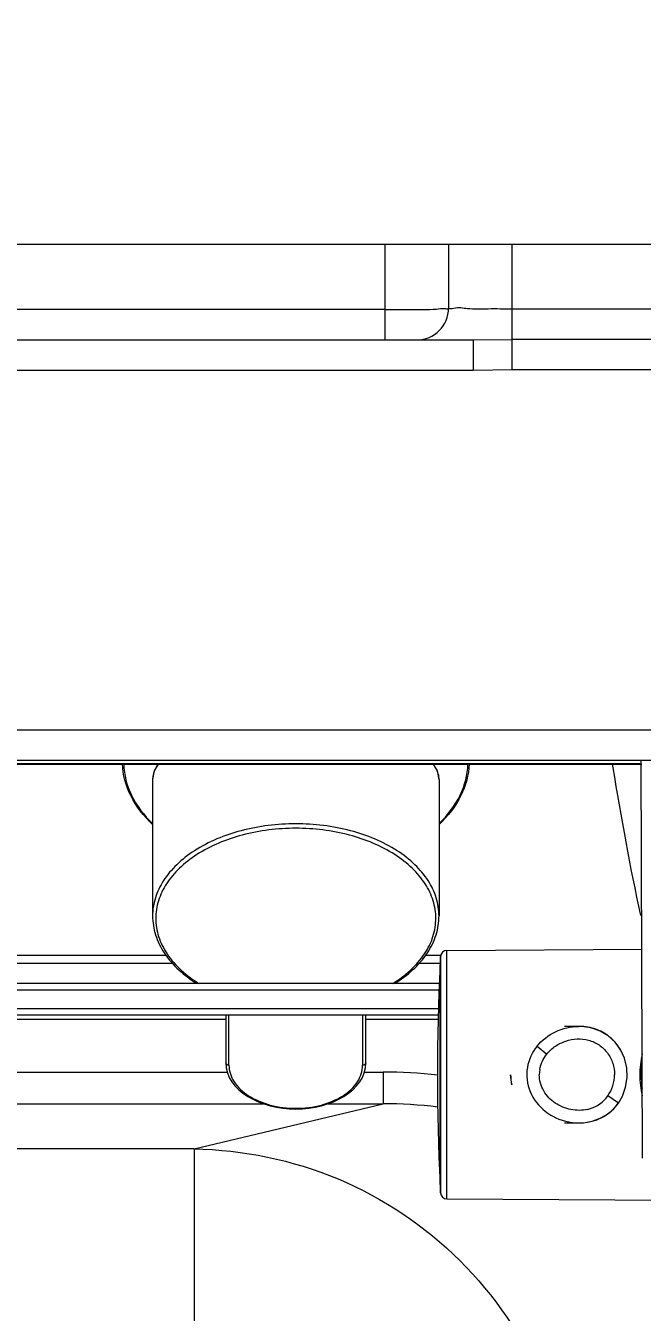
# Model space of a CAD drawing. Header units: millimetres. Extents: x 6110 to 6704, y -2661 to -1821.
# Drawn here: x 6297.6 to 6321.8, y -1992.2 to -1941.7 of the extents above; entities that cross this region are included whole.
import ezdxf

# ---------------------------------------------------------------- set-up
doc = ezdxf.new("R2010")
doc.units = ezdxf.units.MM
doc.header["$LTSCALE"] = 0.1
doc.linetypes.add('HIDDEN2', pattern=[4.7625, 3.175, -1.5875])
doc.layers.add('1', color=4, linetype='HIDDEN2', lineweight=13)
doc.layers.add('DIM', color=3, linetype='Continuous', lineweight=9)
doc.styles.get("Standard").update_dxf_attribs({"font": 'arial.ttf'})
doc.dimstyles.new('ISO-25', dxfattribs={"dimtxt": 2.5, "dimasz": 2.5, "dimexe": 1.25, "dimexo": 0.625, "dimtad": 1, "dimlfac": 5, "dimtxsty": 'Standard', "dimcen": 2.5, "dimadec": 0, "dimazin": 0, "dimtfac": 1, "dimtmove": 0, "dimatfit": 3, "dimfxl": 1, "dimarcsym": 0})

# ---------------------------------------------------------------- blocks, each defined once
blk = doc.blocks.new('*D88')
at = {"layer": 'Defpoints', "color": 0, "transparency": 16777216}
for p in [(6334.915, -1920.655), (6231.272, -1950.268), (6334.915, -1950.268)]:
    blk.add_point(p, dxfattribs=at)
at = {"layer": 'DIM', "color": 0, "lineweight": -2, "transparency": 16777216}
for p, q in [((6231.272, -1949.643), (6231.272, -1919.405)), ((6334.915, -1949.643), (6334.915, -1919.405)), ((6236.272, -1920.655), (6329.915, -1920.655))]:
    blk.add_line(p, q, dxfattribs=at)
at = {"layer": 'DIM', "color": 0, "transparency": 16777216}
for points in [[(6236.272, -1919.821), (6236.272, -1921.488), (6231.272, -1920.655)], [(6329.915, -1919.821), (6329.915, -1921.488), (6334.915, -1920.655)]]:
    blk.add_solid(points, dxfattribs=at)
at = {"layer": 'DIM', "color": 0, "transparency": 16777216, "insert": (6283.093, -1917.025), "char_height": 5, "attachment_point": 5, "bg_fill": 3, "box_fill_scale": 1.1, "bg_fill_color": 256, "bg_fill_true_color": 13158600, "bg_fill_transparency": 0}
blk.add_mtext('414,6', dxfattribs=at)

msp = doc.modelspace()

# ---------------------------------------------------------------- hatches: boundary and pattern name
at = {"layer": 'DIM'}
h = msp.add_hatch(dxfattribs=at)
h.set_pattern_fill('ANSI31', color=2)
edge = h.paths.add_edge_path()
edge.add_line((6619.617, -2595.98), (6619.617, -1962.206))
edge.add_line((6634.617, -1966.11), (6619.617, -1966.11))
edge.add_line((6634.617, -2610.98), (6634.617, -1966.11))
edge.add_line((6634.617, -2610.98), (6184.457, -2610.98))
edge.add_line((6619.617, -2595.98), (6184.457, -2595.98))
edge.add_line((6184.457, -2610.98), (6184.457, -2595.98))

# ---------------------------------------------------------------- linework, layer by layer
at = {"layer": '1', "color": 7, "linetype": 'Continuous'}
for p, q in [((6231.272, -1950.268), (6334.915, -1950.268)), ((6311.669, -1950.268), (6311.669, -1954.019)), ((6314.17, -1950.268), (6314.17, -1952.769)), ((6316.67, -1955.182), (6316.671, -1950.268)), ((6311.669, -1952.834), (6254.517, -1952.834)), ((6334.826, -1952.812), (6316.671, -1952.812)), ((6251.059, -1954.019), (6315.128, -1954.019)), ((6315.127, -1954.019), (6316.67, -1954.008)), ((6315.128, -1954.019), (6315.128, -1955.204)), ((6327.666, -1954.008), (6316.67, -1954.008)), ((6251.059, -1955.204), (6315.128, -1955.204)), ((6315.128, -1955.204), (6316.67, -1955.182)), ((6316.67, -1955.182), (6327.666, -1955.182)), ((6326.924, -1969.339), (6239.262, -1969.339)), ((6330.67, -1970.524), (6235.516, -1970.524)), ((6321.523, -1970.666), (6244.663, -1970.666)), ((6244.663, -1970.67), (6321.523, -1970.67)), ((6320.633, -1970.819), (6320.608, -1970.671)), ((6321.523, -1970.666), (6321.523, -1970.67)), ((6321.523, -1970.67), (6321.767, -1970.671)), ((6321.784, -1986.141), (6321.729, -1970.524)), ((6302.539, -1971.271), (6302.539, -1976.629)), ((6313.793, -1971.271), (6313.793, -1976.629)), ((6303.075, -1978.186), (6288.095, -1978.186)), ((6313.854, -1978.186), (6313.257, -1978.186)), ((6313.854, -1978.219), (6313.847, -1978.355)), ((6313.847, -1978.354), (6313.847, -1987.366)), ((6313.854, -1987.502), (6313.854, -1978.218)), ((6314.102, -1977.981), (6321.755, -1977.936)), ((6314.102, -1987.739), (6314.102, -1977.981)), ((6288.095, -1978.477), (6303.323, -1978.477)), ((6313.009, -1978.477), (6313.847, -1978.477)), ((6313.837, -1987.166), (6313.837, -1978.554)), ((6313.813, -1979.276), (6239.331, -1979.276)), ((6239.331, -1979.526), (6313.804, -1979.526)), ((6313.779, -1980.276), (6239.331, -1980.276)), ((6313.771, -1980.526), (6239.331, -1980.526)), ((6305.415, -1980.696), (6288.095, -1980.696)), ((6305.415, -1980.526), (6305.415, -1982.396)), ((6305.54, -1982.492), (6305.54, -1980.526)), ((6310.792, -1980.526), (6310.792, -1982.492)), ((6310.917, -1982.396), (6310.917, -1980.526)), ((6313.765, -1980.696), (6310.917, -1980.696)), ((6319.292, -1980.965), (6318.72, -1980.965)), ((6319.272, -1980.966), (6319.292, -1980.965)), ((6319.394, -1980.968), (6319.272, -1980.966)), ((6317.642, -1981.746), (6318.03, -1982.049)), ((6288.095, -1982.757), (6305.473, -1982.757)), ((6310.859, -1982.757), (6311.593, -1982.757)), ((6311.593, -1982.757), (6311.593, -1984.002)), ((6316.647, -1983.263), (6316.605, -1982.86)), ((6317.748, -1982.655), (6317.73, -1982.86)), ((6321.731, -1982.86), (6321.773, -1982.86)), ((6320.838, -1983.978), (6320.424, -1983.69)), ((6288.095, -1984.002), (6306.896, -1984.002)), ((6304.171, -1985.775), (6311.593, -1984.002)), ((6309.438, -1984.002), (6311.593, -1984.002)), ((6320.834, -1983.975), (6320.838, -1983.978)), ((6318.728, -1984.755), (6319.3, -1984.755)), ((6319.3, -1984.755), (6319.307, -1984.755)), ((6304.171, -1985.775), (6288.095, -1985.775)), ((6304.171, -1985.775), (6304.171, -1992.751)), ((6313.847, -1987.365), (6313.854, -1987.501)), ((6314.102, -1987.739), (6328.07, -1987.821))]:
    msp.add_line(p, q, dxfattribs=at)
for points in [[(6302.754, -1970.67), (6302.604, -1970.929), (6302.539, -1971.271)], [(6313.793, -1971.271), (6313.728, -1970.929), (6313.578, -1970.67)], [(6320.711, -1981.581), (6320.439, -1981.332), (6320.123, -1981.146), (6319.772, -1981.023), (6319.394, -1980.968)], [(6321.125, -1983.353), (6321.185, -1982.976), (6321.17, -1982.591), (6321.081, -1982.218), (6320.925, -1981.877), (6320.711, -1981.581)], [(6320.838, -1983.978), (6320.998, -1983.704), (6321.125, -1983.353)], [(6319.307, -1984.755), (6319.463, -1984.748), (6319.808, -1984.689), (6320.127, -1984.573), (6320.414, -1984.406), (6320.659, -1984.195), (6320.838, -1983.978)]]:
    msp.add_lwpolyline(points, dxfattribs=at)
for centre, radius, start, end in [((6311.797, -1866.981), 85.853, 269.91447, 270.44442), ((6312.92, -1952.769), 1.25, 270.0011, 359.9746), ((6321.529, -2029.046), 58.38, 89.80402, 90.00556), ((6314.104, -1978.231), 0.25, 90.3395, 176.9052), ((6399.71, -1982.86), 85.981, 177.12996, 182.87004), ((6313.912, -1978.558), 0.075, 150.8085, 177.1294), ((6319.292, -1982.955), 1.989, 88.7717, 90.0107), ((6319.291, -1982.975), 2.01, 86.7747, 88.7704), ((6319.294, -1982.953), 1.988, 77.1892, 86.8042), ((6319.298, -1982.93), 1.964, 75.4108, 77.1445), ((6319.305, -1982.906), 1.939, 65.8725, 75.4437), ((6319.325, -1982.857), 1.887, 64.2922, 65.8228), ((6319.359, -1982.792), 1.813, 54.7697, 64.3541), ((6319.405, -1982.722), 1.729, 51.5281, 54.6926), ((6319.413, -1982.712), 1.716, 49.8543, 51.5266), ((6319.408, -1982.722), 1.728, 43.251, 49.9393), ((6319.359, -1982.767), 1.793, 39.2362, 43.2346), ((6319.347, -1982.778), 1.81, 32.3435, 39.2537), ((6319.227, -1982.853), 1.951, 26.7389, 32.327), ((6325.482, -1982.86), 3.801, 167.6526, 192.6884), ((6325.482, -1982.86), 3.751, 172.0275, 188.3379), ((6311.591, -2000.946), 18.19, 83.1959, 89.9953), ((6311.631, -2001.097), 17.095, 82.8993, 90.1292), ((6319.307, -1982.834), 1.425, 283.1985, 286.4663), ((6313.912, -1987.162), 0.075, 182.8706, 209.1915), ((6314.104, -1987.489), 0.25, 183.0948, 269.6605)]:
    msp.add_arc(centre, radius, start, end, dxfattribs=at)
for points, knots in [([(6312.463, -1952.832), (6312.692, -1952.83), (6313.092, -1952.816), (6313.65, -1952.833), (6313.933, -1952.762), (6314.156, -1952.809), (6314.17, -1952.769)], [0, 0, 0, 0, 0.40083, 0.719415, 0.925413, 1, 1, 1, 1]), ([(6316.67, -1952.812), (6316.353, -1952.812), (6315.775, -1952.797), (6314.975, -1952.837), (6314.523, -1952.727), (6314.204, -1952.826), (6314.17, -1952.769)], [0, 0, 0, 0, 0.380741, 0.703936, 0.921217, 1, 1, 1, 1]), ([(6302.527, -1973.028), (6302.187, -1972.704), (6301.619, -1971.988), (6301.371, -1971.096), (6301.354, -1970.671)], [0, 0, 0, 0, 0.524229, 1, 1, 1, 1]), ([(6301.403, -1970.671), (6301.414, -1971.088), (6301.646, -1971.968), (6302.198, -1972.677), (6302.529, -1972.998)], [0, 0, 0, 0, 0.475382, 1, 1, 1, 1]), ([(6302.761, -1970.67), (6302.726, -1970.717), (6302.607, -1970.896), (6302.539, -1971.114), (6302.539, -1971.271)], [0, 0, 0, 0, 0.272593, 1, 1, 1, 1]), ([(6313.793, -1971.271), (6313.793, -1971.22), (6313.773, -1971.004), (6313.67, -1970.801), (6313.571, -1970.67)], [0, 0, 0, 0, 0.236063, 1, 1, 1, 1]), ([(6313.803, -1972.998), (6314.134, -1972.677), (6314.686, -1971.968), (6314.918, -1971.088), (6314.929, -1970.671)], [0, 0, 0, 0, 0.524621, 1, 1, 1, 1]), ([(6314.978, -1970.671), (6314.961, -1971.096), (6314.713, -1971.988), (6314.145, -1972.704), (6313.805, -1973.028)], [0, 0, 0, 0, 0.475771, 1, 1, 1, 1]), ([(6313.793, -1976.629), (6313.793, -1976.391), (6313.715, -1975.9), (6313.38, -1975.209), (6312.847, -1974.58), (6311.866, -1973.826), (6310.28, -1973.181), (6308.166, -1972.924), (6306.052, -1973.181), (6304.466, -1973.826), (6303.485, -1974.58), (6302.952, -1975.209), (6302.617, -1975.9), (6302.539, -1976.391), (6302.539, -1976.629)], [0, 0, 0, 0, 0.048737, 0.099956, 0.155477, 0.216161, 0.351796, 0.5, 0.648204, 0.783839, 0.844523, 0.900044, 0.951263, 1, 1, 1, 1]), ([(6313.668, -1976.725), (6313.668, -1976.492), (6313.592, -1976.012), (6313.265, -1975.336), (6312.743, -1974.721), (6311.784, -1973.984), (6310.233, -1973.354), (6308.166, -1973.102), (6306.099, -1973.354), (6304.548, -1973.984), (6303.589, -1974.721), (6303.067, -1975.336), (6302.74, -1976.012), (6302.664, -1976.492), (6302.664, -1976.725)], [0, 0, 0, 0, 0.048737, 0.099956, 0.155477, 0.216161, 0.351796, 0.5, 0.648203, 0.783839, 0.844522, 0.900044, 0.951263, 1, 1, 1, 1]), ([(6302.539, -1976.629), (6302.539, -1976.88), (6302.622, -1977.396), (6303.116, -1978.393), (6303.786, -1978.974), (6304.285, -1979.283)], [0, 0, 0, 0, 0.22776, 0.466185, 1, 1, 1, 1]), ([(6302.664, -1976.725), (6302.664, -1976.964), (6302.745, -1977.46), (6303.227, -1978.423), (6303.88, -1978.984), (6304.368, -1979.283)], [0, 0, 0, 0, 0.225124, 0.462356, 1, 1, 1, 1]), ([(6311.965, -1979.283), (6312.452, -1978.984), (6313.105, -1978.423), (6313.587, -1977.46), (6313.668, -1976.964), (6313.668, -1976.725)], [0, 0, 0, 0, 0.537641, 0.774875, 1, 1, 1, 1]), ([(6312.047, -1979.283), (6312.546, -1978.974), (6313.216, -1978.393), (6313.71, -1977.396), (6313.793, -1976.88), (6313.793, -1976.629)], [0, 0, 0, 0, 0.533815, 0.77224, 1, 1, 1, 1]), ([(6317.642, -1981.746), (6317.834, -1981.505), (6318.343, -1981.116), (6318.963, -1980.969), (6319.272, -1980.966)], [0, 0, 0, 0, 0.499716, 1, 1, 1, 1]), ([(6318.03, -1982.049), (6318.124, -1981.93), (6318.351, -1981.721), (6318.766, -1981.526), (6319.216, -1981.428), (6319.674, -1981.485), (6320.095, -1981.673), (6320.429, -1981.993), (6320.639, -1982.404), (6320.686, -1982.709), (6320.687, -1982.86)], [0, 0, 0, 0, 0.125008, 0.250127, 0.375253, 0.500246, 0.625189, 0.750057, 0.874993, 1, 1, 1, 1]), ([(6305.415, -1982.396), (6305.415, -1983.494), (6308.166, -1984.924), (6310.917, -1983.494), (6310.917, -1982.396)], [0, 0, 0, 0, 0.500003, 1, 1, 1, 1]), ([(6305.54, -1982.492), (6305.509, -1982.492), (6305.45, -1982.478), (6305.415, -1982.422), (6305.415, -1982.396)], [0, 0, 0, 0, 0.546426, 1, 1, 1, 1]), ([(6310.917, -1982.396), (6310.917, -1982.422), (6310.882, -1982.478), (6310.823, -1982.492), (6310.792, -1982.492)], [0, 0, 0, 0, 0.453574, 1, 1, 1, 1]), ([(6305.54, -1982.492), (6305.54, -1982.717), (6305.709, -1983.21), (6306.324, -1983.752), (6307.179, -1984.101), (6308.166, -1984.221), (6309.153, -1984.101), (6310.008, -1983.752), (6310.623, -1983.21), (6310.792, -1982.717), (6310.792, -1982.492)], [0, 0, 0, 0, 0.099252, 0.215194, 0.351293, 0.500001, 0.648708, 0.784804, 0.900747, 1, 1, 1, 1]), ([(6317.263, -1982.572), (6317.207, -1982.887), (6317.29, -1983.565), (6317.708, -1984.09), (6317.96, -1984.289)], [0, 0, 0, 0, 0.499425, 1, 1, 1, 1]), ([(6319.632, -1984.221), (6319.418, -1984.272), (6319.073, -1984.274), (6318.65, -1984.139), (6318.254, -1983.939), (6317.861, -1983.523), (6317.733, -1983.08), (6317.73, -1982.86)], [0, 0, 0, 0, 0.249727, 0.375443, 0.501118, 0.750669, 1, 1, 1, 1]), ([(6317.96, -1984.289), (6318.054, -1984.364), (6318.453, -1984.628), (6318.942, -1984.755), (6319.3, -1984.755)], [0, 0, 0, 0, 0.251655, 1, 1, 1, 1]), ([(6319.307, -1984.755), (6319.601, -1984.753), (6320.199, -1984.62), (6320.666, -1984.216), (6320.834, -1983.975)], [0, 0, 0, 0, 0.500411, 1, 1, 1, 1]), ([(6304.171, -1985.775), (6306.095, -1985.802), (6309.971, -1986.604), (6314.874, -1989.889), (6318.18, -1994.767), (6318.986, -1998.628), (6319.012, -2000.543)], [0, 0, 0, 0, 0.250774, 0.500954, 0.750581, 1, 1, 1, 1])]:
    msp.add_open_spline(points, degree=3, knots=knots, dxfattribs=at)
for points in [[(6321.72, -1976.611), (6321.303, -1974.691), (6320.955, -1972.757), (6320.633, -1970.819)], [(6317.642, -1981.746), (6317.453, -1981.982), (6317.317, -1982.274), (6317.263, -1982.572)], [(6317.748, -1982.655), (6317.788, -1982.436), (6317.891, -1982.223), (6318.03, -1982.049)], [(6316.606, -1982.86), (6316.604, -1982.995), (6316.619, -1983.131), (6316.647, -1983.263)], [(6320.424, -1983.69), (6320.593, -1983.454), (6320.687, -1983.15), (6320.687, -1982.86)], [(6319.71, -1984.2), (6319.99, -1984.116), (6320.254, -1983.928), (6320.424, -1983.69)]]:
    msp.add_open_spline(points, degree=3, dxfattribs=at)

# ---------------------------------------------------------------- next in the draw order: dimensions: what is measured, and where the dimension line sits
at = {"layer": 'DIM'}
dim = msp.add_linear_dim(base=(6334.915, -1920.655), p1=(6231.272, -1950.268), p2=(6334.915, -1950.268), dimstyle='ISO-25', override={"dimtxt": 5, "dimasz": 5, "dimdec": 1, "dimlfac": 4, "dimadec": 1, "dimtdec": 1, "dimfxl": 1.25, "dimtfill": 1}, dxfattribs=at)
dim.commit()
dim.dimension.update_dxf_attribs({"geometry": '*D88', "text_midpoint": (6283.093, -1917.025)})

doc.saveas('drawing.dxf')
